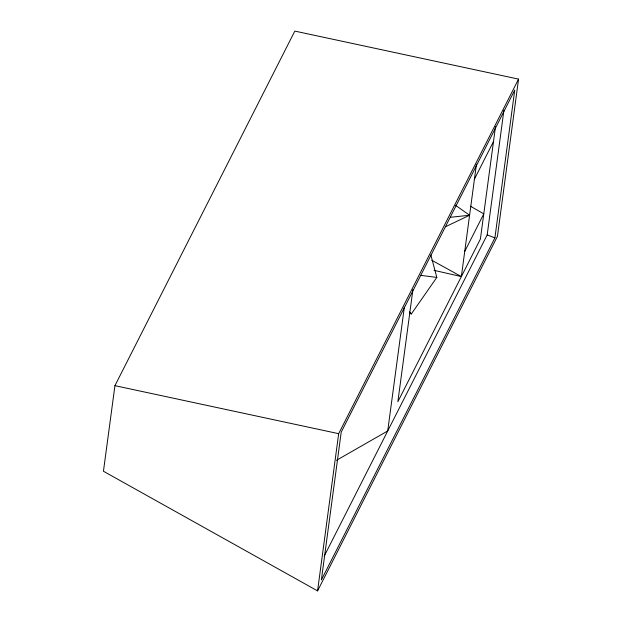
<?xml version="1.0" encoding="UTF-8"?>
<svg xmlns="http://www.w3.org/2000/svg" width="622" height="622" viewBox="0 0 622 622"><rect width="100%" height="100%" fill="white"/><g stroke="black" fill="none" stroke-linecap="round" stroke-linejoin="round"><path stroke-width="0.93" d="M114.938 385.663L103.446 471.251L317.57 590.9L497.444 236.337L518.554 79.111L294.82 31.1L114.938 385.663L338.671 433.674L518.554 79.111M317.57 590.9L338.671 433.674M404.339 307.175L387.716 430.968L336.44 460.327M412.915 289.611L397.87 401.711L480.402 239.027L495.493 126.639M434.001 270.345L461.361 276.565L476.444 164.185M324.171 556.231L487.181 234.914L503.929 110.156M494.91 237.876L514.744 90.089L341.214 432.134L321.372 579.929L494.91 237.876L487.181 234.914M474.446 179.089L493.487 141.544M464.735 251.412L483.784 213.867L470.325 206.146M430.852 254.95L436.815 277.428L411.336 313.954L409.719 312.905M445.352 226.805L469.587 215.251L455.506 205.276M450.476 217.28L469.587 215.251M420.511 275.313L436.815 277.428M431.754 260.245L461.361 276.565M409.766 312.843L411.336 313.954L409.299 311.91"/></g></svg>
